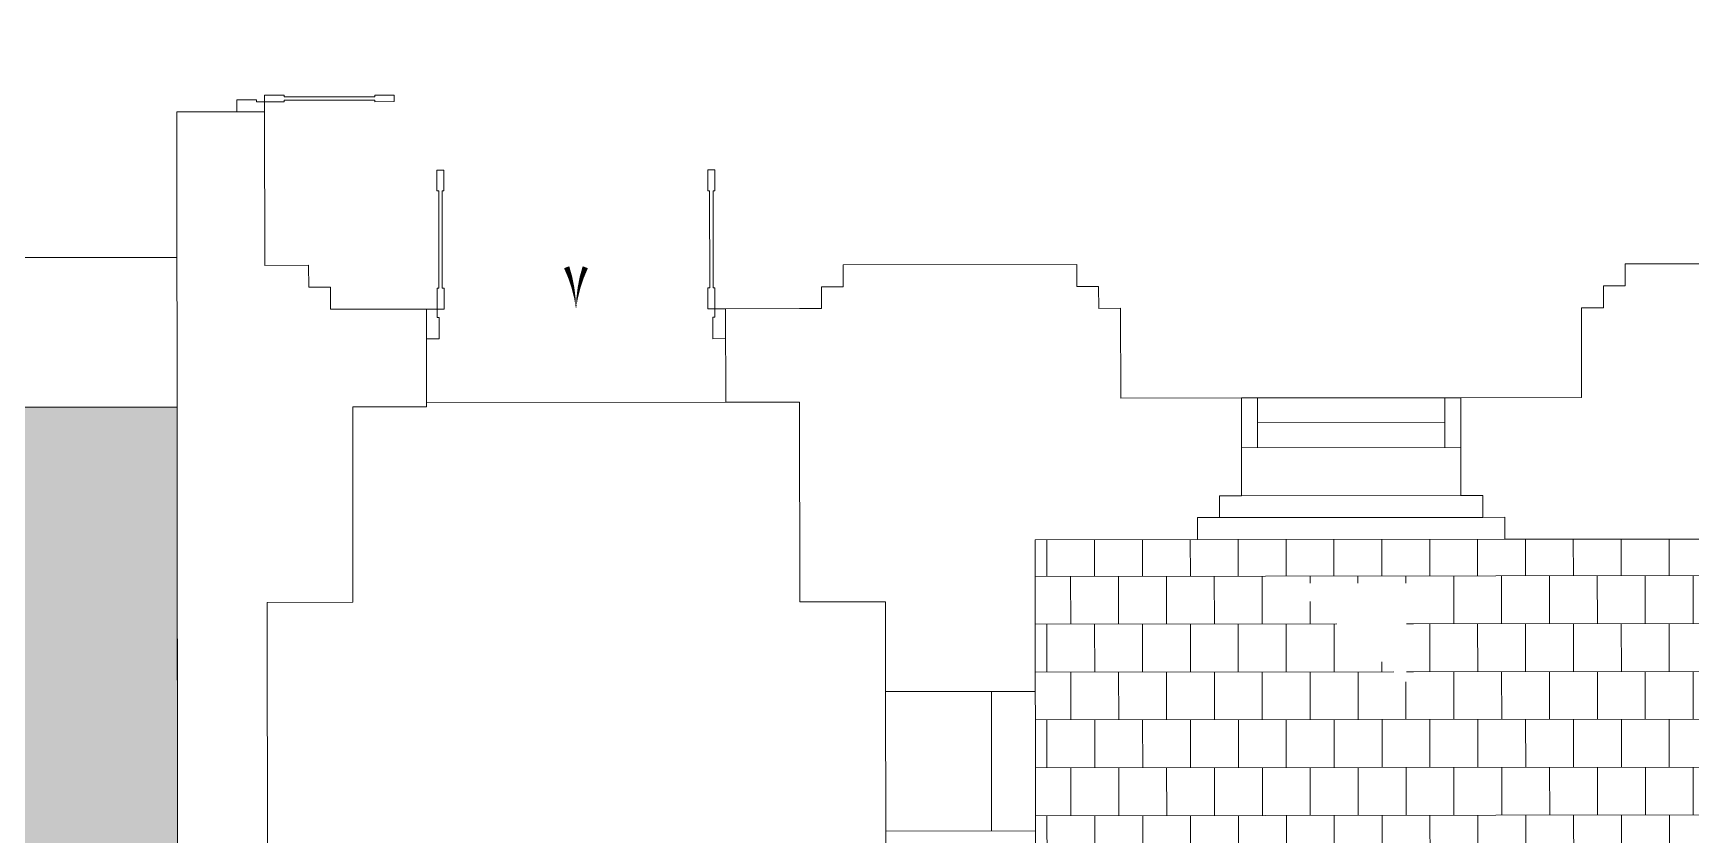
# Model space of a CAD drawing. Header units: millimetres. Extents: x 930469 to 1523124, y -120375 to 411163.
# Drawn here: x 1339686 to 1347996, y 126288 to 130308 of the extents above; entities that cross this region are included whole.
import ezdxf

# ---------------------------------------------------------------- set-up
doc = ezdxf.new("R2010")
doc.units = ezdxf.units.MM
doc.layers.get('0').update_dxf_attribs({"color": 8, "lineweight": 0})
for name, color, linetype, lineweight in [('Dia vat', 8, 'Continuous', 0), ('Xref Landscape 48lythuongkiet 2020 06 01$0$!Chen', 8, 'Continuous', 0), ('Xref Landscape 48lythuongkiet 2020 06 01$0$!Cua nhat', 8, 'Continuous', 0), ('Xref Landscape 48lythuongkiet 2020 06 01$0$HATCH', 8, 'Continuous', 0), ('Xref Landscape 48lythuongkiet 2020 06 01$0$MANH', 8, 'Continuous', 0), ('Xref Landscape 48lythuongkiet 2020 06 01$0$NETTHAY', 8, 'Continuous', 0)]:
    doc.layers.add(name, color=color, linetype=linetype, lineweight=lineweight)
pattern_1 = [(44.99999999999999, (-747057.9779961099, 478711.1090431203), (4.29101199017623e-14, 452.5483399593919), [960.0000000000038, -320.0000000000012]), (134.9999999999999, (-746831.7038279764, 478937.3832135201), (4.29101199017623e-14, 452.5483399593919), [959.9999999999974, -319.9999999999991])]

# ---------------------------------------------------------------- blocks, each defined once
blk = doc.blocks.new('Xref Landscape 48lythuongkiet 2020 06 01$0$45 LTK')
at = {"layer": 'Xref Landscape 48lythuongkiet 2020 06 01$0$HATCH'}
h = blk.add_hatch(dxfattribs=at)
h.set_pattern_fill('OPGACH04', color=256, scale=79.99999999999989, angle=-6.212020862233431e-17, style=0)
h.set_pattern_definition(pattern_1)
h.paths.add_polyline_path([(14930.00000095367, 30194.99999380118), (12580.00000250322, 30194.99999475386), (12580.00000047701, 28994.9999961835), (14930.0000005961, 28994.9999909387)])
h.paths.add_polyline_path([(12580.00000250322, 30194.99999475386), (11600.00000059605, 30194.99998855504), (11600.00000023865, 28995.00000095187), (12580.00000047701, 28994.9999961835)])
h.paths.add_polyline_path([(11600.00000059605, 30194.99998855504), (8830.000000596163, 30194.99999332341), (8830.00000000035, 28994.99999999866), (10792.99313855136, 28994.9999918929, -0.3117217144862865), (11190.75303947937, 28994.99999189284), (11600.00000023865, 28995.00000095187)])
h.paths.add_polyline_path([(8830.000000596163, 30194.99999332341), (3500.000000357686, 30194.99999189243), (3500.000002265093, 28994.99999999726), (6295.938522577402, 28994.99999284651, -0.3117217145123416), (6693.698421239329, 28994.99999284657), (8830.00000000035, 28994.99999999866)])
h.paths.add_polyline_path([(3500.000000357686, 30194.99999189243), (400.0000005959882, 30194.99999809172), (400.0000004774192, 28994.99999046238), (1847.816293597221, 28994.99999236787, -0.3117217144863974), (2245.576194405556, 28994.99999284657), (3500.000002265093, 28994.99999999726)])
h.paths.add_polyline_path([(400.0000005959882, 30194.99999809172), (-1949.999999642838, 30194.99999427702), (-1949.99999785464, 28994.99999284465), (400.0000004774192, 28994.99999046238)])
h.paths.add_polyline_path([(400.0000004774192, 28994.99999046238), (-1949.99999785464, 28994.99999284465), (-1949.999999999651, 27889.99999904545), (2.503860741853714e-06, 27889.99999999953), (1.191918272525072e-06, 28245.00000333652), (399.9999992846278, 28244.99999237247)])
h.paths.add_polyline_path([(1696.696244716528, 28706.99519205006, -0.2464251169533241), (1847.816293597221, 28994.99999236787), (400.0000004774192, 28994.99999046238), (399.9999992846278, 28244.99999237247), (1254.999999284628, 28244.99999761488), (2795.000001669396, 28244.99999237066), (3500.000001669221, 28244.99999284837), (3500.000002265093, 28994.99999999726), (2245.576194405556, 28994.99999284657, -0.2464251169533241), (2396.696243882296, 28706.99519204954, -1)])
h.paths.add_polyline_path([(6144.818470239697, 28706.99520206364, -0.2464251169407647), (6295.938522577402, 28994.99999284651), (3500.000002265093, 28994.99999999726), (3500.000001669221, 28244.99999284837), (5140.000000000466, 28245.0000009528), (7840.000000714965, 28244.99999236973), (8830.000000237837, 28244.99999237066), (8830.00000000035, 28994.99999999866), (6693.698421239329, 28994.99999284657, -0.2464251169406743), (6844.818472504267, 28706.99519777257, -1)])
h.paths.add_polyline_path([(10792.99313855136, 28994.9999918929), (8830.00000000035, 28994.99999999866), (8830.000000237837, 28244.99999237066), (10185.00000250374, 28245.0000009528), (11600.00000047672, 28244.99999332346), (11600.00000023865, 28995.00000095187), (11190.75303947937, 28994.99999189284, -0.2464251169533241), (11341.8730890752, 28706.99519252684, -1), (10641.87308883702, 28706.99519205192, -0.2464251169533241)])
h.paths.add_polyline_path([(14930.0000005961, 28994.9999909387), (12580.00000047701, 28994.9999961835), (12580.00000047707, 28245.00000476657), (12980.00000047701, 28244.9999923702), (12980.00000023865, 27889.99999523221), (14930.00000011886, 27889.9999952307)])
h.paths.add_polyline_path([(12580.00000047701, 28994.9999961835), (11600.00000023865, 28995.00000095187), (11600.00000047672, 28244.99999332346), (11725.00000047713, 28244.99999284651), (12580.00000047707, 28245.00000476657)])
h.paths.add_polyline_path([(14930.00000011886, 27889.9999952307), (12980.00000023865, 27889.99999523221), (12980.00000000017, 27149.99999284651), (14070.00000333827, 27150.0000004755), (14070.00000095344, 24769.99999284651), (12979.99999928498, 24769.99999856856), (12980.00000131154, 22944.99999332242), (13370.00000035751, 22944.99999427667), (16070.00000011933, 22945.00000619615), (16940.00000131159, 22944.99999046099), (16940.00000250374, 24904.99999332114), (14930.00000047713, 24904.99999093782)])
h.paths.add_polyline_path([(15372.04230046296, 23450.14188814076, -1), (14672.04230070132, 23450.1418929096, -1)], flags=16)
h.paths.add_polyline_path([(2.503860741853714e-06, 27889.99999999953), (-1949.999999999651, 27889.99999904545), (-1949.999998688698, 22445.0000042888), (-1499.999998330837, 22445.00000286015), (-1499.999999999767, 24514.99999284657), (-1279.999999880558, 24514.99999284663), (-1279.99999916536, 24294.99999761401), (-2.388842403888702e-07, 24294.99999570765), (2.381857484579086e-07, 26109.99999427708)])
h.paths.add_polyline_path([(-141.0754612683086, 25172.65819740016, -1), (-841.0754622216336, 25172.65818595613, -1)], flags=16)
h.paths.add_polyline_path([(-1499.999998330837, 22445.00000286015), (-1949.999998688698, 22445.0000042888), (-1950.000000118744, 19114.99999284651), (-1499.9999998805, 19114.99999570812)])
h.paths.add_polyline_path([(7.150811143219471e-07, 17234.99999999913), (-1279.999999523046, 17234.99999523256), (-1279.999998569023, 17014.99999475339), (-1499.999999523105, 17014.99999999907), (-1499.9999998805, 19114.99999570812), (-1950.000000118744, 19114.99999284651), (-1949.999996661849, 14145.0000004769), (5.959882400929928e-07, 14144.99999046326), (2.387096174061298e-07, 15282.49999141606)])
h.paths.add_polyline_path([(5.959882400929928e-07, 14144.99999046326), (-1949.999996661849, 14145.0000004769), (-1949.999999404303, 9174.999995230755), (-1499.999999164953, 9174.999992844649), (-1499.999998688581, 11274.99999332248), (-1280.000000238069, 11274.99999570858), (-1279.999999880558, 11054.99999475386), (-4.770699888467789e-07, 11054.99999999907), (8.343486115336418e-07, 13007.4999923688)])
h.paths.add_polyline_path([(-1499.999999164953, 9174.999992844649), (-1949.999999404303, 9174.999995230755), (-1950.000000595988, 5844.999993799254), (-1500.000000238419, 5844.999991892895)])
h.paths.add_polyline_path([(1.192092895507812e-07, 2134.999990939279), (7.153721526265144e-07, 3994.999993323465), (-1279.999998808024, 3994.999991892837), (-1279.999999880733, 3774.999993321137), (-1499.999999403779, 3774.999992845638), (-1500.000000238419, 5844.999991892895), (-1950.000000595988, 5844.999993799254), (-1949.999999046326, 354.9999923707219), (5.95638994127512e-07, 354.9999923706055)])
h.paths.add_polyline_path([(-841.0754617453204, 3104.999989985547, -1), (-141.0754615070764, 3104.99999284849, -1)], flags=16)
h.paths.add_polyline_path([(400.0000004763715, -4.769244696944952e-06), (-1.164153218269348e-10, -4.770176019519567e-06), (5.95638994127512e-07, 354.9999923706055), (-1949.999999046326, 354.9999923707219), (-1949.999998688581, -1950.00000429427), (400.0000010732911, -1950.000006674731)])
h.paths.add_polyline_path([(3500.000001549372, 9.89530235528946e-10), (2794.999998211919, -6.677466444671154e-06), (1255.000000238069, -4.769244696944952e-06), (400.0000004763715, -4.769244696944952e-06), (400.0000010732911, -1950.000006674731), (3500.000001550012, -1950.00000715343)])
h.paths.add_polyline_path([(8830.000000477303, -1.746229827404022e-09), (7840.000000238651, 1.90600985661149e-06), (5139.999999880325, -5.246023647487164e-06), (3500.000001549372, 9.89530235528946e-10), (3500.000001550012, -1950.00000715343), (8829.999999523396, -1950.000007630268)])
h.paths.add_polyline_path([(11600.00000238454, -9.554787538945675e-07), (10184.99999892723, -5.247944500297308e-06), (8830.000000477303, -1.746229827404022e-09), (8829.999999523396, -1950.000007630268), (11600.00000011944, -1950.000007153372)])
h.paths.add_polyline_path([(12580.00000119256, -4.769244696944952e-06), (11725.00000119186, -7.627473678439856e-06), (11600.00000238454, -9.554787538945675e-07), (11600.00000011944, -1950.000007153372), (12580.00000047631, -1950.000006201095)])
h.paths.add_polyline_path([(14845.00000154972, 354.9999928447651), (12980.00000047684, 354.999992368801), (12979.99999999965, 1.906475517898798e-06), (12580.00000119256, -4.769244696944952e-06), (12580.00000047631, -1950.000006201095), (14844.99999964226, -1950.00000524614)])
h.paths.add_polyline_path([(14845.00000047678, 3394.999992368801), (16940.00000154995, 3394.999993323465), (16940.00000131124, 4145.00000429072), (13589.99999988085, 4144.999993323407), (13590.00000119221, 5344.999999520485), (13370.00000047736, 5344.999996181636), (12980.00000023865, 5344.999997138104), (12980.00000143016, 3414.999992370198), (12979.99999856943, 1874.999993324338), (12980.00000047684, 354.999992368801), (14845.00000154972, 354.9999928447651)])
h.paths.add_polyline_path([(21095.00000000035, 5345.000005719252), (20479.99999999948, 5344.99999189243), (17779.99999904662, 5344.999993324338), (17120.00000035734, 5344.999992845638), (17120.0000005957, 4144.999990939221), (16940.00000131124, 4145.00000429072), (16940.00000154995, 3394.999993323465), (21095.00000047701, 3394.999990461452)])
h.paths.add_polyline_path([(25570.0000016687, 5344.999994753918), (24750.00000035763, 5345.000005720707), (22050.00000000035, 5344.999993801175), (21095.00000000035, 5345.000005719252), (21095.00000047701, 3394.999990461452), (25680.00000095391, 3394.99999952229), (25680.00000059628, 4144.999997614941), (25570.0000004769, 4144.999996184895)])
h.paths.add_polyline_path([(30700.00000238407, 5344.999993323872), (29099.99999940424, 5344.99999427615), (29100.00000047643, 4144.999998091778), (25680.00000059628, 4144.999997614941), (25680.00000095391, 3394.99999952229), (28750.00000059564, 3394.999993800244), (28749.99999976176, 354.999991892837), (30700.00000047701, 354.9999928465695)])
h.paths.add_polyline_path([(21095.00000095327, 24904.99999189377), (16940.00000250374, 24904.99999332114), (16940.00000131159, 22944.99999046099), (17780, 22945.00000143057), (20480.00000083406, 22944.99999332428), (21094.99999988079, 22944.9999999986)])
h.paths.add_polyline_path([(19484.81847107416, 23450.14188861754, -1), (18784.81847083545, 23450.14188909536, -1)], flags=16)
h.paths.add_polyline_path([(25680.0000007156, 24905.00000286015), (21095.00000095327, 24904.99999189377), (21094.99999988079, 22944.9999999986), (22050.00000035798, 22944.99999284657), (24750.00000023842, 22944.99999999767), (25680.00000154972, 22944.9999952307)])
h.paths.add_polyline_path([(23754.81847059721, 23450.14188861853, -1), (23054.81847107428, 23450.14189147862, -1)], flags=16)
h.paths.add_polyline_path([(28240.00000143045, 25844.99999856908), (29454.99999833142, 25844.99999809364), (29455.00000047707, 26264.99999284605), (29455.00000011886, 27805.00000619795), (29455.00000035722, 27889.99999284558), (27505.00000047736, 27889.99999380071), (27505.0000009535, 24904.99999141652), (25680.0000007156, 24905.00000286015), (25680.00000154972, 22944.9999952307), (26320.00000095356, 22945.00000429066), (29020.00000047637, 22944.99999618443), (29455.00000011857, 22944.9999928475), (29455.00000143069, 23464.99999856768), (28240.00000023789, 23465.00000238331)])
h.paths.add_polyline_path([(27464.71741199517, 23450.14189529332, -1), (26764.7174125911, 23450.14190006128, -1)], flags=16)
h.paths.add_polyline_path([(28661.58614349354, 27041.24147987232, -1), (29361.58614301635, 27041.24147987179, -1)], flags=16)
h.paths.add_polyline_path([(29455.0000007156, 28994.99999523174), (27505.00000047707, 28994.99998950778), (27505.00000047736, 27889.99999380071), (29455.00000035722, 27889.99999284558)])
h.paths.add_polyline_path([(29929.99999976187, 30594.99999570759), (29710.00000023859, 30594.99999332346), (29710.00000083464, 30814.99999284651), (30915.00000059622, 30814.99999046279), (30914.99999988085, 31264.99999570852), (27505.00000059628, 31264.99999761442), (27505.00000047707, 28994.99998950778), (29455.0000007156, 28994.99999523174), (29455.00000035728, 29314.99999475206), (29930.00000059605, 29314.99999952316)])
h.paths.add_polyline_path([(34490.00000047707, 31264.99999999913), (30914.99999988085, 31264.99999570852), (30915.00000059622, 30814.99999046279), (34490.00000166881, 30815.00000000105)])
h.paths.add_polyline_path([(38030.50000202621, 31264.99999379879), (34490.00000047707, 31264.99999999913), (34490.00000166881, 30815.00000000105), (35020.00000166916, 30814.99999236927), (35020.00000166864, 30594.99999570567), (34800.00000178826, 30594.99999284558), (34799.99999916553, 29315.00000095181), (35005.00000202691, 29314.99999809265), (36945.00000274181, 29314.99999380118), (38030.49999976193, 29315.00000238471)])
h.paths.add_polyline_path([(36325.00000047748, 29762.60852432164, -1), (35625.000002146, 29762.60852718266, -1)], flags=16)
h.paths.add_polyline_path([(41905.50000202638, 31264.99999713618), (38030.50000202621, 31264.99999379879), (38030.49999976193, 29315.00000238471), (38885.00000107248, 29314.9999971381), (40825.00000059587, 29314.9999928461), (41905.49999999965, 29314.99999284558)])
h.paths.add_polyline_path([(40205.00000119233, 29762.6085233675, -1), (39505.00000166899, 29762.6085281354, -1)], flags=16)
h.paths.add_polyline_path([(45235.000002146, 30594.99999999907), (45015.00000274181, 30595.00000095234), (45014.99999880791, 30814.99999523169), (45545.99999999985, 30814.99999284465), (45546.00000047634, 31264.99999427708), (41905.50000202638, 31264.99999713618), (41905.49999999965, 29314.99999284558), (42810.50000071537, 29315.00000047596), (44750.50000071537, 29315.0000004769), (45235.00000059622, 29314.99999189191)])
h.paths.add_polyline_path([(44130.4999995234, 29762.60852622852, -1), (43430.50000011869, 29762.60851955187, -1)], flags=16)
h.paths.add_polyline_path([(14762.27911913401, 23182.37451505475), (15270.61245393747, 23182.37450981047), (15270.6124547717, 23707.37451791769), (14762.27912068379, 23707.37451648526)], flags=24)
h.paths.add_polyline_path([(14115.21574497176, 26846.66666459758), (14115.21574437642, 27543.33332490735), (14445.21574425697, 27543.33333062945), (14445.21574378031, 26846.66666173848)], flags=24)
h.paths.add_polyline_path([(14115.21574389923, 25263.42857074551), (14115.21574413823, 25926.57143259107), (14445.21574437642, 25926.57142066961), (14445.21574437578, 25263.42857026967)], flags=24)
h.paths.add_polyline_path([(14115.215745211, 23646.6666607848), (14115.21574485267, 24343.33332633879), (14445.21574425645, 24343.33332586294), (14445.21574401855, 23646.66665887745)], flags=24)
h.paths.add_polyline_path([(-807.5289232730283, 24904.89080858143), (-176.6621401315788, 24904.89081382612), (-176.6621404882171, 25429.89080667455), (-807.5289241077844, 25429.89081430255)], flags=24)
h.paths.add_polyline_path([(-988.3333334920462, 16011.4755911823), (-291.6666654346045, 16011.47558355238), (-291.6666667458485, 15681.47557735123), (-988.3333327770815, 15681.47558069049)], flags=24)
h.paths.add_polyline_path([(-1671.285712718964, 15557.23439121159), (-1108.714284419955, 15557.23439168837), (-1108.714286684757, 15227.23439359479), (-1671.285712003941, 15227.23439979559)], flags=24)
h.paths.add_polyline_path([(-2006.285713433987, 16011.4755783063), (-1443.714285135386, 16011.47558498388), (-1443.714285612223, 15681.47558498388), (-2006.285713791498, 15681.4755773535)], flags=9)
edge = h.paths.add_edge_path(flags=24)
edge.add_line((-807.5289241074934, 2837.232612609456), (-176.6621404542043, 2837.232612838468))
edge.add_line((-176.6621408460196, 2837.232618807931), (-176.6621408345353, 3362.232618871583))
edge.add_line((-176.6621402507881, 3362.232617377827), (-807.5289239040771, 3362.232617148816))
edge.add_line((-807.5289245839231, 3362.232613562141), (-807.5289245954074, 2837.232613498489))
h.paths.add_polyline_path([(13731.82154953433, 684.9047546377988), (13731.82154965418, 1415.09523105534), (14061.8215497731, 1415.095239162561), (14061.82154977339, 684.9047551146941)], flags=24)
h.paths.add_polyline_path([(13731.82154905744, 3354.904755591473), (13731.82154917682, 4085.095231532177), (14061.82155108498, 4085.095230578561), (14061.82155060803, 3354.904758929333)], flags=24)
h.paths.add_polyline_path([(30643.714287162, 2584.964087008499), (31206.28571498423, 2584.964086054359), (31206.28571307618, 2254.96408653172), (30643.71428775782, 2254.964093684277)], flags=9)
h.paths.add_polyline_path([(18875.0552903412, 23182.37450885493), (19383.38862442994, 23182.37451648625), (19383.38862550282, 23707.37450933462), (18875.05529129488, 23707.37450981059)], flags=24)
h.paths.add_polyline_path([(23145.05529069906, 23182.3745222073), (23653.38862431049, 23182.37451553351), (23653.38862442964, 23707.3745193482), (23145.05529212911, 23707.37451171881)], flags=24)
h.paths.add_polyline_path([(26854.95423269266, 23182.37450981053), (27363.28756570804, 23182.37450933369), (27363.28756511235, 23707.37450981053), (26854.95423448097, 23707.37451124104)], flags=24)
h.paths.add_polyline_path([(28695.13268101227, 26773.47410106572), (29323.46601486165, 26773.47410106758), (29323.46601462382, 27298.47410821734), (28695.13268220471, 27298.47410440358)], flags=24)
h.paths.add_polyline_path([(27609.78425610036, 26846.66666125978), (27609.78425729263, 27543.33333158219), (27939.78425598191, 27543.33333730424), (27939.78425645822, 26846.66665935382)], flags=24)
h.paths.add_polyline_path([(27609.78425681568, 25263.42856359342), (27609.78425765072, 25926.57142829802), (27939.78425633925, 25926.57142162236), (27939.78425633954, 25263.42857169965)], flags=24)
h.paths.add_polyline_path([(27609.78425633861, 23646.66665935429), (27609.78425729298, 24343.33332681516), (27939.78425621986, 24343.33332967805), (27939.78425657738, 23646.66665935429)], flags=24)
h.paths.add_polyline_path([(35658.5465391872, 29494.84115314402), (36289.41332089895, 29494.84114122303), (36289.41332232929, 30019.84114313038), (35658.54653918755, 30019.84114074853)], flags=24)
h.paths.add_polyline_path([(39538.54653906845, 29494.84115219029), (40169.41332268709, 29494.84114169987), (40169.41332423658, 30019.84114837658), (39538.54653847183, 30019.84113693243)], flags=24)
h.paths.add_polyline_path([(43464.04653799522, 29494.84114074713), (44094.91332232923, 29494.84114026796), (44094.91332256841, 30019.84115266806), (43464.04653859162, 30019.84114456089)], flags=24)
h = blk.add_hatch(dxfattribs=at)
h.set_pattern_fill('OPGACH04', color=256, scale=79.99999999999989, angle=-6.212020862233431e-17, style=0)
h.set_pattern_definition(pattern_1)
h.paths.add_polyline_path([(30645.21717822517, -3620.764974119083), (30700.00000047695, -3652.393849852378), (30700.00000047701, 354.9999928465695), (28749.99999976176, 354.999991892837), (28749.99999892712, -12485.0000000018), (30915.00000095356, -12485.0000081071), (30915.00000059622, -10534.9999985699), (30645.21717798733, -10535.00000572292)])
h.paths.add_polyline_path([(34490.00000083447, -10535.00000715349), (30915.00000059622, -10534.9999985699), (30915.00000095356, -12485.0000081071), (34490.00000262284, -12485.00000715337)])
h.paths.add_polyline_path([(38030.50000309979, -11735.00000333972), (36400.00000047695, -11735.00000572199), (36400.00000035798, -10535.00000667659), (34490.00000083447, -10535.00000715349), (34489.99999976181, -13685.00000000087), (38030.50000035716, -13684.99999380199)])
h.paths.add_polyline_path([(41905.50000059587, -11734.9999995231), (38030.50000309979, -11735.00000333972), (38030.50000035716, -13684.99999380199), (41905.50000143005, -13685.00000953709)])
h.paths.add_polyline_path([(45546.00000071511, -10534.9999947566), (43600.000001073, -10535.0000076298), (43599.99999976211, -11734.99999809399), (41905.50000059587, -11734.9999995231), (41905.50000143005, -13685.00000953709), (45546.0000008347, -13685.00000762934)])
h.paths.add_polyline_path([(49178.19607818144, -10535.00000763027), (45546.00000071511, -10534.9999947566), (45545.99999976193, -12485.00000524515), (49178.11417269739, -12484.99999952497)])
h.paths.add_polyline_path([(51249.99999928486, 354.9999990459182), (49300.00000095391, 354.9999938002438), (49299.99999892697, -3652.393845083134), (49354.78282320462, -3620.764973641315), (49354.7828224898, -10535.00000715296), (49178.19607818144, -10535.00000763027), (49178.11417269739, -12484.99999952497), (51250.00000286088, -12485.00000047771)])
h.paths.add_polyline_path([(51250.00000047678, 3394.99999952229), (54435.00000190755, 3394.999999044521), (54435.00000083444, 4145.000000475906), (50899.99999833104, 4144.999991892837), (50900.00000047692, 5345.000001906417), (49300.00000107309, 5344.999999999069), (49300.00000095391, 354.9999938002438), (51249.99999928486, 354.9999990459182)])
h.paths.add_polyline_path([(58865.00000071546, 5344.999998091778), (57984.99999856905, 5345.000002859684), (55285.00000238395, 5344.999990937358), (54434.99999999985, 5344.999995229824), (54435.00000190755, 3394.999999044521), (58864.99999904653, 3395.000000475033)])
h.paths.add_polyline_path([(63235.00000047704, 5344.999999999127), (62254.99999999971, 5344.999993802165), (59555.00000071526, 5344.999992844707), (58865.00000071546, 5344.999998091778), (58864.99999904653, 3395.000000475033), (63234.99999988088, 3394.999994753918)])
h.paths.add_polyline_path([(67105.00000059602, 5344.999991891964), (66525.00000309927, 5345.000001429638), (63825.00000143092, 5344.999993801175), (63235.00000047704, 5344.999999999127), (63234.99999988088, 3394.999994753918), (65155.00000238413, 3394.999997614475), (65154.99999976152, 354.9999966594041), (67105.00000095373, 354.9999980899156), (67105.00000155001, 1874.999998089857), (67105.0000005961, 3414.999992368801)])
h.paths.add_polyline_path([(68485.00000023821, -4.656612873077393e-10), (68359.99999928538, -6.678455974906683e-06), (67105.00000166925, -7.62939453125e-06), (67105.00000095373, 354.9999980899156), (65154.99999976152, 354.9999966594041), (65155.0000004771, -1950.000000001281), (68485.00000059634, -1950.000003338733)])
h.paths.add_polyline_path([(71254.99999999945, -7.153896149247885e-06), (69900.0000014308, -7.630267646163702e-06), (68485.00000023821, -4.656612873077393e-10), (68485.00000059634, -1950.000003338733), (71255.00000023833, -1949.999999049003)])
h.paths.add_polyline_path([(76585.00000071511, -2.863758709281683e-06), (74944.99999952334, -5.723792128264904e-06), (72245.0000016684, -8.107104804366827e-06), (71254.99999999945, -7.153896149247885e-06), (71255.00000023833, -1949.999999049003), (76585.00000000041, -1949.999992847384)])
h.paths.add_polyline_path([(79685.0000005961, -8.106173481792212e-06), (78830.00000035777, -5.723850335925817e-06), (77290.00000226503, -7.153430487960577e-06), (76585.00000071511, -2.863758709281683e-06), (76585.00000000041, -1949.999992847384), (79685.00000047637, -1949.999998093059)])
h.paths.add_polyline_path([(82035.00000095373, 354.9999928465695), (80085.00000166864, 355.000000475964), (80085.00000059587, -1.001352211460471e-05), (79685.0000005961, -8.106173481792212e-06), (79685.00000047637, -1949.999998093059), (82034.99999904638, -1950.000007154304)])
h.paths.add_polyline_path([(82035.00000047655, 5844.999994753511), (81585.0000007152, 5844.999992846628), (81585.00000095376, 3774.999992844765), (81365.00000226477, 3774.999992370664), (81365.00000047684, 3994.999993323348), (80085.0000025031, 3994.999991892953), (80085.00000059619, 2134.99999284657), (80085.00000166864, 355.000000475964), (82035.00000095373, 354.9999928465695)])
h.paths.add_polyline_path([(80183.42860436445, 3104.999998569605, -1), (80883.42860519877, 3104.99998951063, -1)], flags=16)
h.paths.add_polyline_path([(82035.00000190717, 9174.99999284657), (81585.0000023839, 9174.999992369674), (81585.0000007152, 5844.999992846628), (82035.00000047655, 5844.999994753511)])
h.paths.add_polyline_path([(82034.9999995229, 14145.00000142964), (80084.99999976132, 14144.99999999913), (80085.00000011874, 13007.49999952037), (80084.99999868809, 11055), (81364.99999952345, 11054.99999236967), (81364.99999988114, 11275.00000238331), (81585.00000059546, 11274.99999999907), (81585.0000023839, 9174.999992369674), (82035.00000190717, 9174.99999284657)])
h.paths.add_polyline_path([(82035.00000047713, 19114.99999046233), (81585.00000023827, 19114.99999713717), (81584.99999916521, 17014.99999332346), (81365.00000143016, 17014.99999475479), (81365.00000262287, 17234.99999380024), (80085.0000019068, 17235.00000190648), (80084.99999940372, 15282.49999475211), (80084.99999976132, 14144.99999999913), (82034.9999995229, 14145.00000142964)])
h.paths.add_polyline_path([(82035.00000274193, 22444.99999570753), (81585.00000238416, 22444.99999713805), (81585.00000023827, 19114.99999713717), (82035.00000047713, 19114.99999046233)])
h.paths.add_polyline_path([(82035.00000047658, 27889.999994752), (80085.00000035734, 27889.99999332428), (80085.00000000026, 26109.99999999814), (80085.00000107259, 24294.99999332154), (81365.00000047727, 24294.99999332434), (81365.0000009537, 24514.99999379931), (81585.0000005961, 24515.00000142964), (81585.00000238416, 22444.99999713805), (82035.00000274193, 22444.99999570753)])
h.paths.add_polyline_path([(80889.35903334562, 25172.65819787892, -1), (80189.35903251162, 25172.65818691166, -1)], flags=16)
h.paths.add_polyline_path([(82034.99999988088, 28994.99999284936), (79684.99999904624, 28994.99999141518), (79684.9999998807, 28244.999991416), (80085.00000023856, 28244.99999475392), (80085.00000035734, 27889.99999332428), (82035.00000047658, 27889.999994752)])
h.paths.add_polyline_path([(82035.00000035783, 30194.999991416), (79685.00000047678, 30195.00000190648), (79684.99999904624, 28994.99999141518), (82034.99999988088, 28994.99999284936)])
h.paths.add_polyline_path([(79685.00000047678, 30195.00000190648), (76585.00000226515, 30194.99999999866), (76584.99999964243, 28994.99999904545), (77979.57641458468, 28994.99999284471, -0.3117217144863974), (78377.33631551237, 28994.99999189103), (79684.99999904624, 28994.99999141518)])
h.paths.add_polyline_path([(79684.99999904624, 28994.99999141518), (78377.33631551237, 28994.99999189103, -0.2464251169534145), (78528.45636487048, 28706.99520111002, -1), (77828.45636689704, 28706.99519252684, -0.2464251169533241), (77979.57641458468, 28994.99999284471), (76584.99999964243, 28994.99999904545), (76585.00000023816, 28244.99999141699), (77290.00000000026, 28244.99999999913), (78829.99999976138, 28244.99999427801), (79684.9999998807, 28244.999991416)])
h.paths.add_polyline_path([(76585.00000226515, 30194.99999999866), (71255.00000083458, 30195.00000095187), (71255.00000262275, 28994.99999236973), (73400.93852102739, 28994.99999284564, -0.3117217145117872), (73798.69842135874, 28994.99999952223), (76584.99999964243, 28994.99999904545)])
h.paths.add_polyline_path([(76584.99999964243, 28994.99999904545), (73798.69842135874, 28994.99999952223, -0.2464251169410799), (73949.81847155085, 28706.99519872578, -1), (73249.81847083603, 28706.9951915741, -0.2464251169409896), (73400.93852102739, 28994.99999284564), (71255.00000262275, 28994.99999236973), (71255.00000083426, 28244.99999999866), (72245.00000083461, 28244.99999952182), (74945.0000010728, 28244.99999904359), (76585.00000023816, 28244.99999141699)])
h.paths.add_polyline_path([(71255.00000083458, 30195.00000095187), (68484.99999988059, 30194.99999570852), (68485.0000007152, 28995.0000004769), (69049.57641518154, 28994.99999427708, -0.3117217144605641), (69447.33631753936, 28995.00000095234), (71255.00000262275, 28994.99999236973)])
h.paths.add_polyline_path([(71255.00000262275, 28994.99999236973), (69447.33631753936, 28995.00000095234, -0.2464251169658394), (69598.45636725405, 28706.99519872526, -1), (68898.45636379701, 28706.99519157136, -0.2464251169657491), (69049.57641518154, 28994.99999427708), (68485.0000007152, 28995.0000004769), (68485.0000015496, 28245.00000143057), (69900.00000107317, 28244.99999904545), (71255.00000083426, 28244.99999999866)])
h.paths.add_polyline_path([(68484.99999988059, 30194.99999570852), (65154.99999988038, 30194.99999999913), (65155.00000083432, 28994.99999380024), (68485.0000007152, 28995.0000004769)])
h.paths.add_polyline_path([(68485.0000007152, 28995.0000004769), (65155.00000083432, 28994.99999380024), (65155.00000059622, 27890.00000047637), (67105.00000143072, 27889.99999189097), (67105.00000023856, 28244.99999189284), (68360.00000202685, 28244.99999284651), (68485.0000015496, 28245.00000143057)])
h.paths.add_polyline_path([(67105.0000022653, 24769.99999475392), (66015.00000000067, 24769.99999523076), (66015.00000035798, 27149.99999475339), (67105.0000013116, 27149.99999332434), (67105.00000143072, 27889.99999189097), (65155.00000059622, 27890.00000047637), (65155.00000011903, 24904.99999427708), (63235.00000047716, 24904.99999999913), (63235.00000071546, 22944.99999332341), (63824.99999928495, 22944.99999236967), (66525.00000047643, 22945.00000047596), (67105.00000107309, 22944.99999284605)])
h.paths.add_polyline_path([(65529.81847059759, 23450.141888618, -1), (64829.81847095449, 23450.14189100178, -1)], flags=16)
h.paths.add_polyline_path([(63235.00000047716, 24904.99999999913), (58864.99999964269, 24905.00000429066), (58865.00000250337, 22944.9999961853), (59555.00000035783, 22945.00000095181), (62255.00000035772, 22944.99999332341), (63235.00000071546, 22944.99999332341)])
h.paths.add_polyline_path([(61259.81847119387, 23450.14188861853, -1), (60559.81847083609, 23450.14188909443, -1)], flags=16)
h.paths.add_polyline_path([(58864.99999964269, 24905.00000429066), (54435.00000143037, 24904.99999141699), (54435.00000059613, 22944.99999284564), (55284.99999928489, 22944.99999475345), (57984.99999988053, 22944.99999999726), (58865.00000250337, 22944.9999961853)])
h.paths.add_polyline_path([(56989.81847023984, 23450.14188718621, -1), (56289.81847131252, 23450.14189052314, -1)], flags=16)
h.paths.add_polyline_path([(54435.00000143037, 24904.99999141699), (52530.00000000017, 24904.99999475392), (52529.99999916559, 27890.00000572018), (50579.99999952267, 27890.00000047591), (50579.99999868849, 27804.9999928461), (50579.99999988099, 26264.99999999726), (50580.00000143045, 25844.99999618263), (51795.00000000032, 25844.99999284651), (51795.00000119206, 23464.99999284657), (50580.00000047669, 23464.99999141792), (50579.99999892685, 22944.99999999913), (51015.00000035783, 22944.99999809172), (53715.00000083432, 22944.99999236927), (54435.00000059613, 22944.99999284564)])
h.paths.add_polyline_path([(52719.81846976303, 23450.1419014922, -1), (52019.81847059712, 23450.14188957133, -1)], flags=16)
h.paths.add_polyline_path([(50693.92216193685, 27041.24148130516, -1), (51393.9221622948, 27041.24149083998, -1)], flags=16)
h.paths.add_polyline_path([(52530.00000000012, 28994.99999332253), (50579.99999976176, 28994.99999379937), (50579.99999952267, 27890.00000047591), (52529.99999916559, 27890.00000572018)])
h.paths.add_polyline_path([(52530.00000095362, 31264.99999713904), (49179.95178115397, 31264.9999966608), (49179.93287861333, 30814.99999380019), (50325.0000001193, 30814.99999761395), (50325.00000178843, 30594.9999999982), (50105.00000107274, 30595.00000095187), (50105.00000131139, 29315.00000190455), (50580.00000011918, 29314.99999236787), (50579.99999976176, 28994.99999379937), (52530.00000000012, 28994.99999332253)])
h.paths.add_polyline_path([(49179.95178115397, 31264.9999966608), (45546.00000047634, 31264.99999427708), (45545.99999999985, 30814.99999284465), (49179.93287861333, 30814.99999380019)])
h.paths.add_polyline_path([(48793.71428620804, 2584.964098452649), (49356.28571629507, 2584.964091300091), (49356.28571438752, 2254.964087008557), (48793.71428620836, 2254.964087485452)], flags=9)
h.paths.add_polyline_path([(80216.97514414781, 2837.232620714814), (80847.84192573998, 2837.23261117941), (80847.84192574042, 3362.232615470013), (80216.97514307499, 3362.232615945453)], flags=24)
h.paths.add_polyline_path([(80222.90556967189, 24904.89080715273), (80853.77235364923, 24904.89081477845), (80853.77235400624, 25429.89080381306), (80222.90556943428, 25429.89081430255)], flags=24)
h.paths.add_polyline_path([(64920.05529081795, 23182.37452173146), (65428.38862371453, 23182.37451505481), (65428.38862419114, 23707.37451743992), (64920.05529200996, 23707.37451124104)], flags=24)
h.paths.add_polyline_path([(60650.05529165297, 23182.37450933416), (61158.38862168809, 23182.37451743992), (61158.38862502589, 23707.37450933375), (60650.05529117581, 23707.37451982312)], flags=24)
h.paths.add_polyline_path([(56380.05529057977, 23182.37451887131), (56888.38862383409, 23182.37451219565), (56888.3886252644, 23707.37451839499), (56380.05529046076, 23707.37451696303)], flags=24)
h.paths.add_polyline_path([(52110.0552914142, 23182.37450838095), (52618.38862276048, 23182.37451648724), (52618.38862419137, 23707.37450885499), (52110.05529129488, 23707.37451696309)], flags=24)
h.paths.add_polyline_path([(50727.46869957476, 26773.47410106525), (51355.80203330479, 26773.47410583362), (51355.8020331859, 27298.47410154255), (50727.4686996933, 27298.47410821822)], flags=24)
h = blk.add_hatch(dxfattribs=at)
h.set_pattern_fill('LATSAN08', color=256, scale=39.99999999999994, angle=-6.212020862233431e-17, style=0)
h.set_pattern_definition([(359.9999999999999, (-747057.9779961099, 478711.1090431203), (-1.404432126150823e-14, 240.0000000000007), []), (90, (-747057.9779961099, 478711.1090431203), (-119.9999999999999, 239.9999999999997), [239.9999999999995, -239.9999999999995])])
h.paths.add_polyline_path([(38030.49999964278, 4674.99999284558), (37355.00000071537, 4674.999992844707), (35814.99999856978, 4674.999997613952), (34999.99999976152, 4675.000004770234), (34999.99999999948, 354.9999928465113), (38030.50000095373, 354.9999942789436)])
edge = h.paths.add_edge_path(flags=16)
edge.add_arc((36584.99999916542, 4225.560914515983), 90.45975316650579, -0.06106569006640219, 359.9389343099336)
h.paths.add_polyline_path([(41905.50000071508, 4674.999992369732), (40750.00000011892, 4674.999996183498), (39532.06728792202, 4675.00000619702), (39532.06728625298, 354.9999947543838), (41905.49999999959, 354.9999976130784)])
h.paths.add_polyline_path([(45000.00000250351, 4674.999992844649), (44185.00000274141, 4674.999994754791), (42645.00000011938, 4675.000000953325), (41905.50000071508, 4674.999992369732), (41905.49999999959, 354.9999976130784), (45000.00000047695, 354.9999938011752)])
edge = h.paths.add_edge_path(flags=16)
edge.add_arc((43415.00000083429, 4225.56091260683), 350.0000000002909, -0.06106569006640219, 359.9389343099336)
h.paths.add_polyline_path([(44999.99999999994, -88.43584394548088), (41905.50000011921, -88.43585443717893), (41905.50000095367, -5200.076312542311), (43104.50869798678, -5200.076311114652), (43104.50869810604, -6264.782822134846), (45222.91512811196, -6264.782828808704), (45222.91512870742, -6006.299897671619), (44999.99999988062, -6135.000001430919)])
h.paths.add_polyline_path([(41905.49999999959, 354.9999976130784), (39532.06728625298, 354.9999947543838), (39532.06728684885, -88.43585300631821), (41905.50000011921, -88.43585443717893)])
h.paths.add_polyline_path([(39532.06728625298, 354.9999947543838), (38030.50000095373, 354.9999942789436), (38030.5000008347, -88.43584871472558), (39532.06728684885, -88.43585300631821)])
h.paths.add_polyline_path([(38030.5000008347, -88.43584871472558), (35000.00000035734, -88.43585443624761), (35000.00000119169, -6135.000006199698), (34777.08487260336, -6006.299893380492), (34777.08487331838, -6264.782816411869), (36895.49130153685, -6264.782822132984), (36895.49130153633, -5200.076307774463), (38030.50000095373, -5200.076309681754)])
h.paths.add_polyline_path([(41905.50000095367, -5200.076312542311), (39532.06728780293, -5200.076311113313), (39532.06728613388, -10835.00000762887), (41905.49999988108, -10835.00000763021)])
edge = h.paths.add_edge_path()
edge.add_line((43082.48077201878, -6824.348473548307), (42550.00000047707, -6824.348467350804))
edge.add_line((42550.00000047701, -6824.348467350879), (42550.00000035766, -6264.782827855055))
edge.add_line((42550.00000035774, -6264.78282785503), (43104.50869810604, -6264.782822134824))
edge.add_line((43104.50869810604, -6264.782822134846), (43104.50869798685, -5200.076311114673))
edge.add_line((43104.50869798678, -5200.076311114652), (41905.50000095363, -5200.076312542352))
edge.add_line((41905.50000095367, -5200.076312542311), (41905.49999988112, -10835.00000763023))
edge.add_line((41905.49999988108, -10835.00000763021), (42700.00000035745, -10835.00000715338))
edge.add_line((42700.00000035745, -10835.00000715343), (42700.00000035768, -10535.00000429237))
edge.add_line((42700.00000035774, -10535.00000429241), (42542.69795084011, -10535.00000524469))
edge.add_line((42542.69795084011, -10535.00000524474), (42542.69795036338, -9975.434364319772))
edge.add_line((42542.69795036333, -9975.434364319663), (43082.48077213782, -9975.434351445081))
edge.add_line((43082.48077213787, -9975.434351445117), (43082.48077178049, -8360.000002384162))
edge.add_arc((43082.48077046848, -8335.00000393379), 24.99999845032607, 180.000003007464, 270.0000030067803, ccw=False)
edge.add_arc((43082.48077094485, -8335.000007034687), 24.99999892668925, 89.99999590066483, 179.9999959006981, ccw=False)
edge.add_line((43082.48077273357, -8310.000008107978), (43082.48077201876, -6824.348473548331))
edge = h.paths.add_edge_path()
edge.add_line((38030.50000095373, -5200.076309681754), (36895.49130153627, -5200.076307774415))
edge.add_line((36895.49130153633, -5200.076307774463), (36895.49130153689, -6264.782822132954))
edge.add_line((36895.49130153685, -6264.782822132984), (37450.00000107281, -6264.782830239244))
edge.add_line((37450.00000107288, -6264.782830239215), (37450.00000131143, -6824.348471164166))
edge.add_line((37450.00000131142, -6824.34847116418), (36917.51922857806, -6824.348464488918))
edge.add_line((36917.51922857802, -6824.348464488925), (36917.51922964986, -8309.99999523437))
edge.add_arc((36917.51922357036, -8335.00000107591), 25.00000584152001, -1.3932923820902943e-05, 89.99998606684278, ccw=False)
edge.add_arc((36917.51922959188, -8335.000004948757), 24.99999982001579, -90.00000505701041, -5.056977101958182e-06, ccw=False)
edge.add_line((36917.51922738535, -8360.00000476872), (36917.51922893528, -9975.434355261634))
edge.add_line((36917.51922893542, -9975.434355261736), (37457.30205106778, -9975.434362412378))
edge.add_line((37457.3020510677, -9975.434362412314), (37457.30205202127, -10534.9999961861))
edge.add_line((37457.30205202126, -10534.99999618612), (37299.99999999997, -10534.9999999999))
edge.add_line((37300, -10534.99999999994), (37300.00000035764, -10835.00000477106))
edge.add_line((37300.00000035763, -10835.00000477111), (38030.5000002388, -10835.0000066766))
edge.add_line((38030.50000023877, -10835.00000667659), (38030.50000095375, -5200.076309681819))
h.paths.add_polyline_path([(39532.06728780293, -5200.076311113313), (38030.50000095373, -5200.076309681754), (38030.50000023877, -10835.00000667659), (39532.06728613388, -10835.00000762887)])
h.paths.add_polyline_path([(39532.06728792202, 4675.00000619702), (39250.00000190747, 4674.999993801175), (38030.49999964278, 4674.99999284558), (38030.50000095373, 354.9999942789436), (39532.06728625298, 354.9999947543838)])
h.paths.add_polyline_path([(38030.50000095373, 354.9999942789436), (34999.99999999948, 354.9999928465113), (35000.00000035734, -88.43585443624761), (38030.5000008347, -88.43584871472558)])
h.paths.add_polyline_path([(41905.50000011921, -88.43585443717893), (39532.06728684885, -88.43585300631821), (39532.06728661037, -3203.558174135047), (39624.30707395083, -3203.558176993334), (39532.06728649209, -3242.061785221973), (39532.06728780293, -5200.076311113313), (41905.50000095367, -5200.076312542311)])
h.paths.add_polyline_path([(39532.06728684885, -88.43585300631821), (38030.5000008347, -88.43584871472558), (38030.50000095373, -5200.076309681754), (39532.06728780293, -5200.076311113313), (39532.06728601479, -3282.955156328098), (39434.10256087786, -3282.95514536032), (39243.89804649341, -3203.558174611942), (39434.10255920904, -3203.55817985622), (39434.10255789745, -3131.483313561825), (39532.06728673028, -3131.483315944555)])
edge = h.paths.add_edge_path(flags=16)
edge.add_line((36268.53056119493, 4456.119140604511), (36896.86389454902, 4456.119140607826))
edge.add_line((36896.87987315637, 3957.793533323857), (36896.87987316785, 4482.793533387508))
edge.add_line((36896.87987148791, 4482.793544291577), (36268.54653813381, 4482.793544288262))
edge.add_line((36861.81333834591, 4482.161235670326), (36861.81333833442, 3957.161235606674))
edge = h.paths.add_edge_path(flags=16)
edge.add_line((39567.85714376008, 2584.964086530847), (40432.14285806054, 2584.964086743283))
edge.add_line((40432.14285886299, 2584.964089392743), (40432.14285884269, 2254.964089552316))
edge.add_line((40432.48375048797, 2574.810755685787), (39568.1980361875, 2574.81075547335))
edge.add_line((40410.84469013655, 2254.065639448876), (40410.84469015686, 2584.065639289302))
h.paths.add_polyline_path([(43098.54653847218, 3957.793534752971), (43726.8798731569, 3957.7935428606), (43726.87987196457, 4482.793531894742), (43098.54654025997, 4482.793533323857)], flags=16)
edge = h.paths.add_edge_path()
edge.add_line((38518.1934460543, -5235.406755222066), (41495.52677936073, -5235.406755127421))
edge.add_line((41495.02600717591, -5705.262370588607), (41495.02600717574, -5170.976656361645))
edge.add_line((41495.0260066982, -5170.976665019931), (38517.69267339177, -5170.976665114576))
edge.add_line((41470.33303650317, -5174.123578200757), (41470.33303650334, -5708.409292427719))
edge = h.paths.add_edge_path()
edge.add_line((38408.40740752238, -5215.622019291332), (41878.64550272339, -5215.622019440141))
edge.add_line((38438.44040395552, -5211.955455465824), (38438.44040397237, -4669.812598485321))
edge.add_line((41878.14204368816, -5145.857677066757), (38407.90394848715, -5145.857676917947))
edge.add_line((38408.40740740334, -4673.479164601245), (38408.4074073865, -5215.622021581748))
edge = h.paths.add_edge_path()
edge.add_line((39468.20810790954, -2725.365269280854), (40353.44620319639, -2725.365269269323))
edge.add_line((40353.04195189499, -3104.660176755802), (40353.04195193594, -2711.803033955599))
edge.add_line((40353.04195213312, -2711.803036213852), (39467.80385684627, -2711.803036225383))
edge.add_line((40342.11561854382, -2712.73487143463), (40342.11561850287, -3105.592014234833))
at = {"layer": 'Xref Landscape 48lythuongkiet 2020 06 01$0$!Chen'}
for points in [[(31334.99999999948, 7481.41899728874, 25.99999999999402, 0, 0.07793016008495122), (31140.00000083441, 7524.999995231687, 0, 0, -0.3987163795106332), (31790.00000226492, 6907.499998089916, 0, 0, -0.4142135623730951)], [(32653.30607080465, 6043.928565023525, 27.85714285713637, 0, -0.07793016008495122), (32699.99999833066, 5834.999995230814, 0, 0, 0.3987163795106332), (32038.39285719412, 6531.428570269665, 0, 0, 0.4142135623730951)], [(32746.69393253315, 6043.928562164307, 27.85714285713637, 0, 0.07793016008495122), (32699.99999833066, 5834.999995230814, 0, 0, -0.3987163795106332), (33361.60714340251, 6531.42856311705, 0, 0, -0.4142135623730951)]]:
    blk.add_lwpolyline(points, format="xyseb", dxfattribs=at)
at = {"layer": 'Xref Landscape 48lythuongkiet 2020 06 01$0$!Cua nhat'}
blk.add_line((33449.99999999994, 5684.999994275218), (33450.00000047684, 5834.999992369732), dxfattribs=at)
for points in [[(31790.00000226492, 6907.499998089916), (31692.50000035751, 6907.500005244277), (31692.4999995234, 6899.374997138104), (31237.50000119215, 6899.374992847501), (31237.50000059616, 6907.499995230755), (31140.00000071572, 6907.499991414661), (31140.00000047695, 6875.000004767498), (31237.50000035763, 6874.99999809172), (31237.50000071514, 6883.124990938813), (31692.50000107242, 6883.124992845638), (31692.50000214524, 6874.999991892837), (31790.00000047701, 6874.999999998137)], [(31139.9999994043, 6824.999995231687), (30999.99999880773, 6824.999999999127), (31000.00000035763, 6884.99999236787), (31100.00000095402, 6884.999998568615), (31100.00000059622, 6874.999992369674), (31140.00000047695, 6875.000004767498)], [(32038.39285719412, 6531.428570269665), (32038.39285755134, 6426.96428632742), (32029.68750071537, 6426.964284896501), (32029.68750047719, 5939.464280128537), (32038.39285707439, 5939.464288711606), (32038.39285826631, 5835.000005244336), (32003.57142818026, 5834.999999998254), (32003.57142722607, 5939.464281082212), (32012.27678561141, 5939.46428871114), (32012.2767858507, 6426.964285849594), (32003.57142949104, 6426.964285851514), (32003.57142889517, 6531.428569315991)], [(33361.60714340251, 6531.42856311705), (33361.60714423651, 6426.964278698026), (33370.31250202662, 6426.964280127606), (33370.31250131107, 5939.464277742489), (33361.60714328272, 5939.464282987698), (33361.60714411706, 5834.999993323407), (33396.42857384699, 5834.999999522755), (33396.4285731315, 5939.464278221247), (33387.72321486479, 5939.464282987232), (33387.72321605653, 6426.964280604443), (33396.42857289279, 6426.964280605374), (33396.42857205879, 6531.42856406892)], [(31950.00000214606, 5835.000000952801), (31950.00000023813, 5684.999992369732), (32014.28571534168, 5684.999994753976), (32014.28571438789, 5792.142855166923), (32003.57142925239, 5792.142845629249), (32003.57142818026, 5834.999999998254)], [(33450.00000047684, 5834.999992369732), (33449.99999999994, 5684.999994275218), (33385.71428585087, 5684.99999284657), (33385.71428620839, 5792.142851828656), (33396.42857158155, 5792.142851829645), (33396.42857384699, 5834.999999522755)]]:
    blk.add_lwpolyline(points, close=True, dxfattribs=at)
at = {"layer": 'Xref Landscape 48lythuongkiet 2020 06 01$0$MANH'}
for p, q in [((33449.99999928509, 5366.000005721231), (31949.99999976158, 5366.000003815279)), ((37134.9999997617, 5384.999992848432), (36035.00000155019, 5384.99999284657)), ((36115.00000047637, 5385.000000954198), (36115.00000166887, 5134.999991892953)), ((37054.99999988027, 5385.000002382789), (37055.00000047713, 5134.999989510514)), ((37055.00000047684, 5259.999993323465), (36115.00000023813, 5259.999993799778)), ((37135.00000023824, 5134.999994277081), (36035.00000166893, 5134.999994754908)), ((37135.00000059558, 4894.999993800709), (36035.00000059605, 4894.999994754849)), ((37245.00000035745, 4784.999993800186), (35925.00000047707, 4784.999996663129)), ((37355.00000071537, 4674.999992844707), (35814.99999856978, 4674.999997613952))]:
    blk.add_line(p, q, dxfattribs=at)
at = {"layer": 'Xref Landscape 48lythuongkiet 2020 06 01$0$NETTHAY'}
for p, q in [((31139.9999994043, 6824.999995231687), (30700.00000023836, 6824.999993323407)), ((31139.9999994043, 6824.999995231687), (30700.00000023836, 6824.999993323407)), ((30700.00000047695, -3652.393849852378), (30700.00000023836, 6824.999993323407)), ((31140.00000059622, 6054.999991893303), (31139.9999994043, 6824.999995231687)), ((31140.00000059622, 6054.999991893303), (31139.9999994043, 6824.999995231687)), ((28799.99999964226, 6094.999996184488), (30700.00000178791, 6094.999992846511)), ((31140.00000059622, 6054.999991893303), (31360.00000226474, 6054.999992369674)), ((31140.00000059622, 6054.999991893303), (31360.00000226474, 6054.999992369674)), ((31360.000001073, 5944.999991414195), (31360.00000226474, 6054.999992369674)), ((31360.000001073, 5944.999991414195), (31360.00000226474, 6054.999992369674)), ((34040.00000083481, 5944.999995230697), (34040.00000035774, 6054.999992847501)), ((34040.00000083481, 5944.999995230697), (34040.00000035774, 6054.999992847501)), ((34040.00000083481, 5944.999995230697), (34040.00000035774, 6054.999992847501)), ((35210.00000143057, 6054.999994753918), (34040.00000035774, 6054.999992847501)), ((35210.00000143057, 6054.999994753918), (34040.00000035774, 6054.999992847501)), ((34040.00000083481, 5944.999995230697), (34040.00000035774, 6054.999992847501)), ((35210.00000143057, 6054.999994753918), (34040.00000035774, 6054.999992847501)), ((35210.00000047701, 5944.99998998607), (35210.00000143057, 6054.999994753918)), ((35210.00000047701, 5944.99998998607), (35210.00000143057, 6054.999994753918)), ((35210.00000047701, 5944.99998998607), (35210.00000143057, 6054.999994753918)), ((35210.00000047701, 5944.99998998607), (35210.00000143057, 6054.999994753918)), ((39030.00000047713, 6054.99999952229), (37960.00000035716, 6054.999994276615)), ((37960, 5944.999997137173), (37960.00000035716, 6054.999994276615)), ((31469.99999988085, 5944.999992844707), (31360.000001073, 5944.999991414195)), ((31469.99999988085, 5944.999992844707), (31360.000001073, 5944.999991414195)), ((31469.99999999965, 5834.999993322475), (31469.99999988085, 5944.999992844707)), ((31469.99999999965, 5834.999993322475), (31469.99999988085, 5944.999992844707)), ((33930.00000047678, 5944.999992844649), (34040.00000083481, 5944.999995230697)), ((33930.00000047678, 5944.999992844649), (34040.00000083481, 5944.999995230697)), ((33930.00000047678, 5944.999992844649), (34040.00000083481, 5944.999995230697)), ((33930.00000047678, 5944.999992844649), (34040.00000083481, 5944.999995230697)), ((33930.0000005957, 5834.999995229358), (33930.00000047678, 5944.999992844649)), ((33930.0000005957, 5834.999995229358), (33930.00000047678, 5944.999992844649)), ((33930.0000005957, 5834.999995229358), (33930.00000047678, 5944.999992844649)), ((33930.0000005957, 5834.999995229358), (33930.00000047678, 5944.999992844649)), ((35319.99999976158, 5944.999991892837), (35210.00000047701, 5944.99998998607)), ((35319.99999976158, 5944.999991892837), (35210.00000047701, 5944.99998998607)), ((35320.00000035751, 5834.999992846628), (35319.99999976158, 5944.999991892837)), ((35320.00000035751, 5834.999992846628), (35319.99999976158, 5944.999991892837)), ((37850.00000119221, 5834.999998566753), (37850.00000047684, 5944.99999523029)), ((37850.00000047684, 5944.99999523029), (37960, 5944.999997137173)), ((31950.00000214606, 5835.000000952801), (31469.99999999965, 5834.999993322475)), ((31579.99999880808, 5834.999992847035), (31469.99999999965, 5834.999993322475)), ((31950.0000005957, 5345.000004290603), (31950.00000214606, 5835.000000952801)), ((33450.00000047684, 5834.999992369732), (33930.0000005957, 5834.999995229358)), ((33449.99999928509, 5366.000005721231), (33450.00000047684, 5834.999992369732)), ((33820.0000005961, 5834.999992370664), (33930.0000005957, 5834.999995229358)), ((33820.0000005961, 5834.999992370664), (33930.0000005957, 5834.999995229358)), ((35430.00000071537, 5834.999997138104), (35320.00000035751, 5834.999992846628)), ((35430.00000071537, 5834.999997138104), (35320.00000035751, 5834.999992846628)), ((35430.00000071537, 5834.999997138104), (35430.00000047666, 5384.999994753918)), ((35430.00000071537, 5834.999997138104), (35430.00000047666, 5384.999994753918)), ((37740.00000119215, 5384.999993323465), (37740.00000083476, 5834.999997138046)), ((37740.00000083476, 5834.999997138046), (37850.00000119221, 5834.999998566753)), ((29020.00000011851, 5344.999992370722), (30700.00000238407, 5344.999993323872)), ((30700.00000238407, 5344.999993323872), (30700.00000226498, -3106.280381203571)), ((31950.0000005957, 5345.000004290603), (31580.00000083458, 5344.999993798381)), ((31580.00000059622, 4364.999999999127), (31580.00000083458, 5344.999993798381)), ((33820, 5365.999995706719), (33449.99999928509, 5366.000005721231)), ((33819.99999999948, 4364.999994753918), (33820, 5365.999995706719)), ((36035.00000155019, 5384.99999284657), (35430.00000047666, 5384.999994753918)), ((36035.00000059605, 4894.999994754849), (36035.00000155019, 5384.99999284657)), ((37135.00000059558, 4894.999993800709), (37134.9999997617, 5384.999992848432)), ((37740.00000119215, 5384.999993323465), (37134.9999997617, 5384.999992848432)), ((35925.00000047707, 4784.999996663129), (35925.00000047672, 4894.999993324338)), ((35925.00000047672, 4894.999993324338), (36035.00000059605, 4894.999994754849)), ((37244.99999904638, 4894.999990461452), (37135.00000059558, 4894.999993800709)), ((37245.00000035745, 4784.999993800186), (37244.99999904638, 4894.999990461452)), ((35815.00000059628, 4784.999994753918), (35925.00000047707, 4784.999996663129)), ((35814.99999856978, 4674.999997613952), (35815.00000059628, 4784.999994753918)), ((37355.00000047672, 4784.999995708524), (37245.00000035745, 4784.999993800186)), ((37355.00000071537, 4674.999992844707), (37355.00000047672, 4784.999995708524)), ((35000.00000119169, -6135.000006199698), (34999.99999976152, 4675.000004770234)), ((35814.99999856978, 4674.999997613952), (34999.99999976152, 4675.000004770234)), ((39250.00000190747, 4674.999993801175), (37355.00000071537, 4674.999992844707)), ((31150.00000035809, 4364.999993323348), (31580.00000059622, 4364.999999999127)), ((31150.00000035809, 4364.999993323348), (31580.00000059622, 4364.999999999127)), ((31150.00000035809, 4364.999993323348), (31580.00000059622, 4364.999999999127)), ((31150.00000059634, 1264.999991893768), (31150.00000035809, 4364.999993323348)), ((31150.00000059634, 1264.999991893768), (31150.00000035809, 4364.999993323348)), ((31150.00000059634, 1264.999991893768), (31150.00000035809, 4364.999993323348)), ((34249.9999992848, 4364.999991892895), (33819.99999999948, 4364.999994753918)), ((34249.99999988097, 3914.999991416524), (34249.9999992848, 4364.999991892895)), ((34249.99999988097, 3914.999991416524), (34249.9999992848, 4364.999991892895)), ((34249.99999988097, 3914.999991416524), (34249.9999992848, 4364.999991892895)), ((34999.99999999965, 3914.999993801175), (34249.99999988097, 3914.999991416524)), ((34250.00000143051, 3215.000000954664), (34249.99999988097, 3914.999991416524)), ((34780.00000047655, 3214.999992847443), (34780.00000059605, 3914.999999523279)), ((34250.00000000041, 1264.999990462384), (34250.00000143051, 3215.000000954664)), ((35000.00000035798, 3214.999994753918), (34250.00000143051, 3215.000000954664)), ((34250.00000000041, 1264.999990462384), (34250.00000143051, 3215.000000954664))]:
    blk.add_line(p, q, dxfattribs=at)
blk = doc.blocks.new('A$Ca17935cf')
at = {"rotation": 0.06106569006640072}
blk.add_blockref('Xref Landscape 48lythuongkiet 2020 06 01$0$45 LTK', (7678.847527390448, 33211.828152295), dxfattribs=at)

msp = doc.modelspace()

# ---------------------------------------------------------------- block references
at = {"layer": 'Dia vat'}
msp.add_blockref('A$Ca17935cf', (1302034.752133244, 89843.80650514862), dxfattribs=at)

doc.saveas('drawing.dxf')
